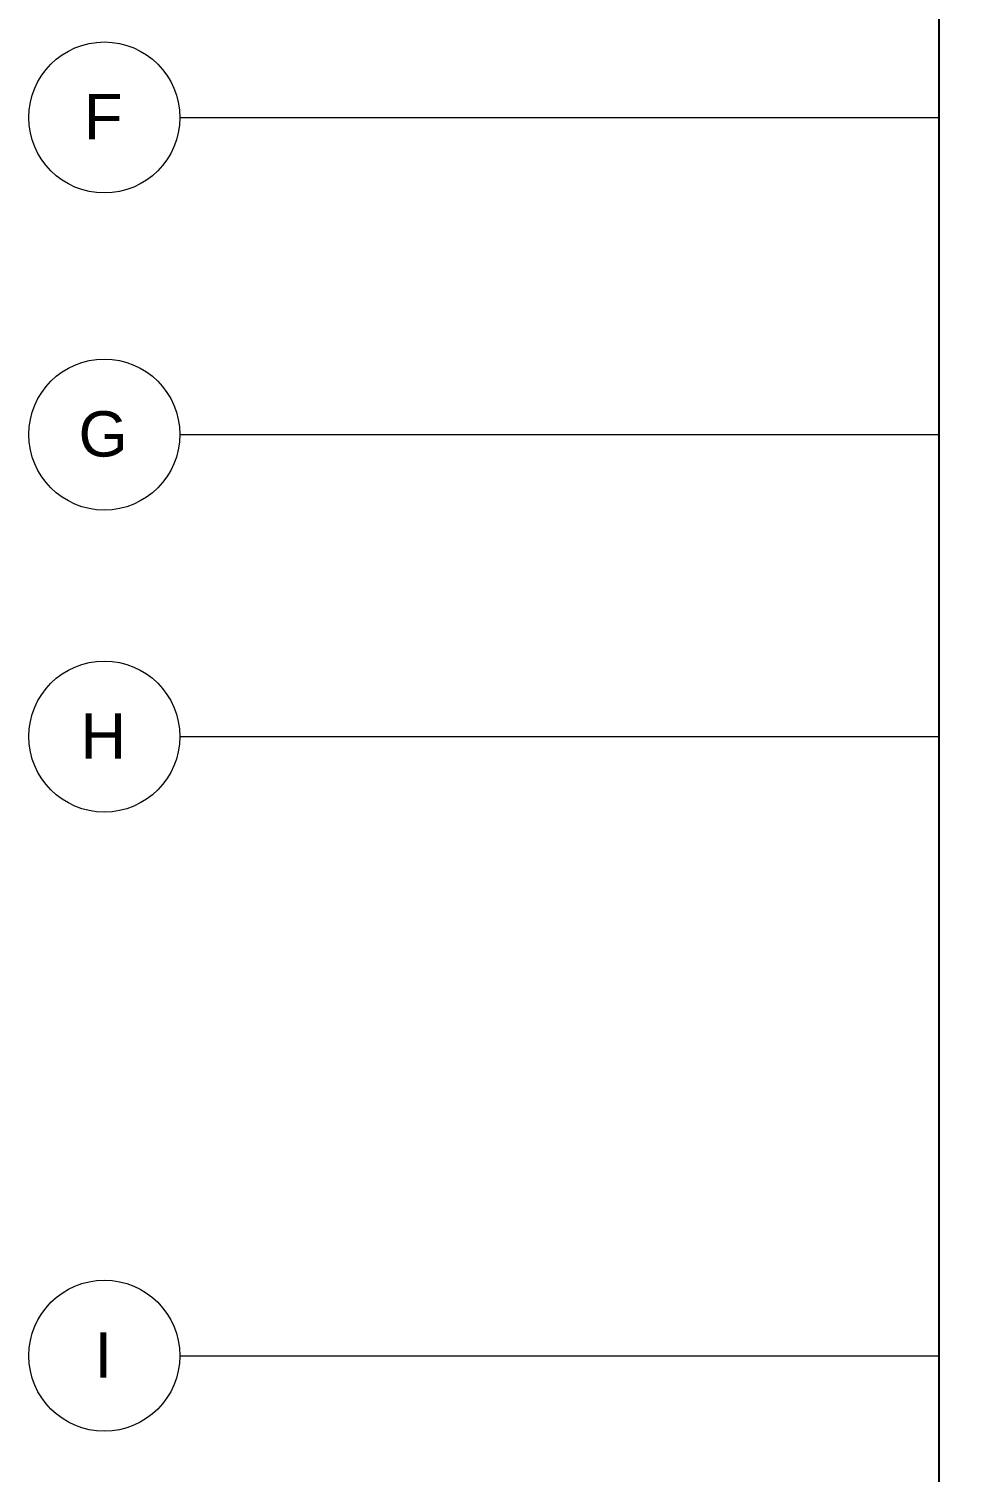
# Model space of a CAD drawing. Header units: millimetres. Extents: x -9358 to 257996, y -67499 to 9117.
# Drawn here: x -9250 to -3095, y -41919 to -32361 of the extents above; entities that cross this region are included whole.
import ezdxf

# ---------------------------------------------------------------- set-up
doc = ezdxf.new("R2010")
doc.units = ezdxf.units.MM
doc.header["$LTSCALE"] = 1000
doc.linetypes.add('Grid Line', pattern=[22.225, 12.7, -3.175, 3.175, -3.175])
for name, color, linetype, lineweight in [('A-AXS-1', 8, 'Grid Line', 9), ('A-AXS-CIR', 8, 'Continuous', 9), ('A-FLR-PAT', 8, 'Continuous', 18)]:
    doc.layers.add(name, color=color, linetype=linetype, lineweight=lineweight)
doc.styles.add('Arial_2', font='arial.ttf', dxfattribs={"height": 300})

# ---------------------------------------------------------------- blocks, each defined once
blk = doc.blocks.new('Grid - Grid Head - Circle_100-910310-01-Ground Floor Furniture Plan')
at = {"layer": 'A-AXS-CIR'}
blk.add_circle((0, 0), 5, dxfattribs=at)
blk = doc.blocks.new('G')
blk.add_lwpolyline([(-3220, 3420), (54220, 3420), (54220, -60820), (-3220, -60820)], close=True)
at = {"layer": 'A-AXS-1'}
for p, q in [((-8250.2, -32800), (-3220, -32800)), ((-8250.2, -34900), (-3220, -34900)), ((-8250.2, -36900), (-3220, -36900)), ((-8250.2, -41000), (-3220, -41000))]:
    blk.add_line(p, q, dxfattribs=at)
at = {"layer": 'A-FLR-PAT'}
blk.add_line((-3220, 3420), (-3220, -60820), dxfattribs=at)
at = {"layer": 'A-AXS-CIR', "xscale": 99.99999999999991, "yscale": 99.99999999999991, "zscale": 99.99999999999991, "rotation": 269.9999999999994}
for p in [(-8750.2, -32800), (-8750.2, -34900), (-8750.2, -36900), (-8750.2, -41000)]:
    blk.add_blockref('Grid - Grid Head - Circle_100-910310-01-Ground Floor Furniture Plan', p, dxfattribs=at)
at = {"layer": 'A-AXS-CIR', "char_height": 300, "attachment_point": 1, "style": 'Arial_2'}
for s, insert, width in [('\\fArial|b0|i0|c178|p34|;F', (-8885.3, -32645.5), 312.658), ('\\fArial|b0|i0|c178|p34|;G', (-8921.3, -34745.5), 400.844), ('\\fArial|b0|i0|c178|p34|;H', (-8908.3, -36745.5), 368.776), ('\\fArial|b0|i0|c178|p34|;I', (-8815.8, -40845.5), 144.304)]:
    blk.add_mtext(s, dxfattribs=dict(at, insert=insert, width=width))

msp = doc.modelspace()

# ---------------------------------------------------------------- block references
msp.add_blockref('G', (0, -148.1))

doc.saveas('drawing.dxf')
